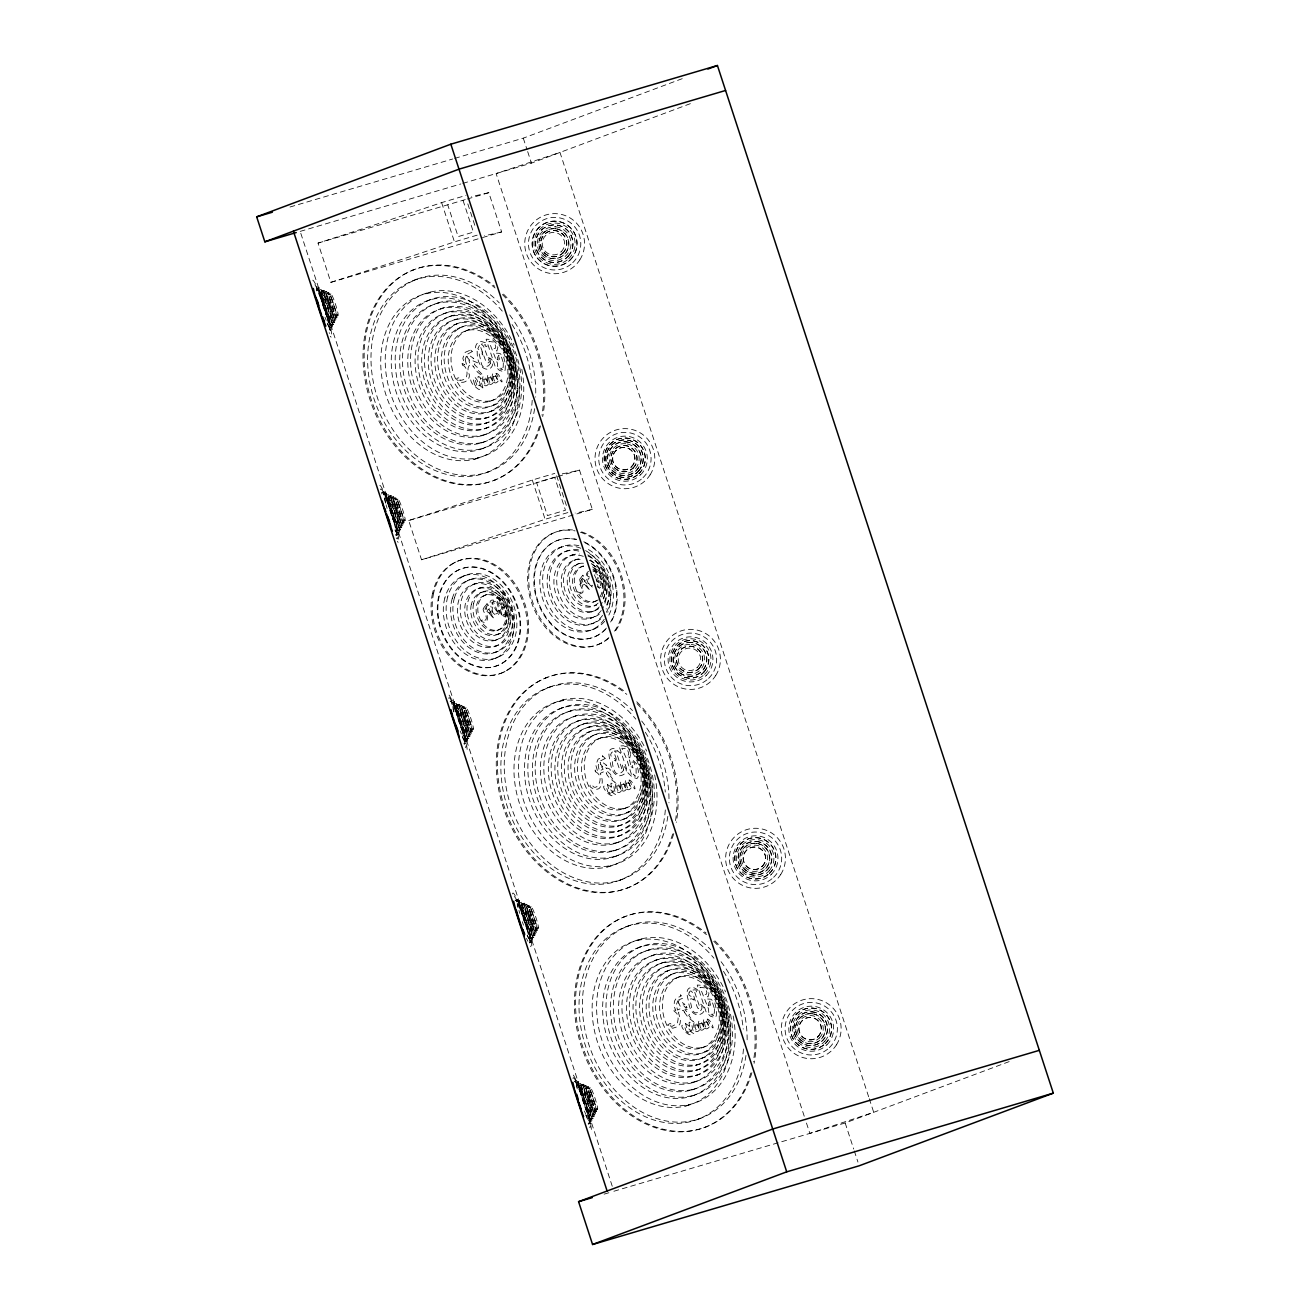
<?xml version="1.0" encoding="UTF-8"?>
<svg xmlns="http://www.w3.org/2000/svg" width="1310" height="1310" viewBox="0 0 1310 1310"><rect width="100%" height="100%" fill="white"/><g stroke="black" fill="none" stroke-linecap="round" stroke-linejoin="round"><path stroke-width="0.75" stroke-dasharray="5 3.75" d="M462.381 365.064C466.999 366.473 468.603 374.545 465.377 378.475C464.117 380.26 456.961 381.063 460.727 379.654C461.791 376.003 452.867 378.541 458.385 380.588C462.397 385.091 470.339 380.26 469.324 374.594C465.607 367.93 470.437 361.462 473.188 366.292M595.346 771.672C606.252 776.601 595.51 794.286 592.022 784.346C584.915 786.016 597.737 792.337 600.045 787.359C603.861 783.642 602.027 777.616 600.258 773.326L605.056 771.148L606.366 772.982M465.165 359.48L466.36 364.147C473.139 364.213 467.326 361.069 469.438 360.119M506.004 615.323L505.005 608.757L501.681 606.235L501.517 609.74L503.138 610.951L502.205 607.627L503.466 607.578L504.874 611.95L504.89 614.57L503.318 614.456L504.596 615.815L502.139 614.93L497.014 599.554L499.814 600.029L499.945 603.484M584.882 584.391L582.099 585.193L583.327 589.451L582.77 592.611L579.429 594.118L576.744 591.694L580.199 592.677L581.591 591.727L582.099 588.763L579.331 583.261M597.704 584.457L597.95 586.651L600.406 587.535L599.145 586.209L600.7 586.291L599.538 579.495L598.031 579.249L598.948 582.672L597.311 581.443M490.66 362.985L490.005 359.136L488.221 357.712M623.625 769.887L622.397 765.122C619.499 762.878 629.078 768.757 625.525 772.507C624.477 774.668 621.841 775.487 619.663 775.798C612.9 775.618 610.853 767.021 610.1 761.388C609.346 756.754 606.121 747.813 615.029 748.485C625.247 758.146 619.728 749.893 614.374 751.023L616.502 752.873L621.611 768.02C618.779 777.026 615.569 746.798 611.524 752.759C608.757 756.148 613.244 757.376 615.143 758.916C618.287 764.893 611.426 755.641 612.343 762.174C612.621 765.597 613.538 769.085 615.176 772.196C616.601 775.667 622.708 772.802 623.642 770.002M473.319 379.933L474.76 384.862M506.02 615.405L505.398 617.059L501.648 614.996M499.749 603.353L501.304 605.187L501.697 602.731M491.037 612.032L488.352 609.232M472.239 351.588L467.539 354.109L473.794 358.563C465.312 360.217 484.618 363.41 475.317 363.705C472.32 363.771 477.38 366.996 478.379 368.536C475.841 370.173 482.932 373.17 482.293 375.773L477.757 372.335L473.107 366.292M605.138 758.523L600.488 760.881L606.759 765.351L604.45 765.892L606.579 768.561M689.076 992.587C687.373 996.795 692.122 995.469 693.285 997.974C696.216 1003.984 688.765 993.488 690.616 1002.805C691.68 1006.08 691.516 1011.828 695.266 1012.892C699.736 1012.957 704.469 1008.651 700.539 1004.197C697.64 1001.953 707.22 1007.816 703.667 1011.582C702.602 1013.727 699.982 1014.562 697.804 1014.857C690.665 1014.513 688.864 1005.523 688.11 999.53C686.899 995.256 684.999 986.676 693.17 987.56C695.102 988.084 699.917 990.311 697.755 992.62C694.66 991.686 698.607 988.87 692.515 990.098L694.627 991.948L699.753 1007.095C696.674 1016.052 693.53 983.843 689.224 992.456M483.947 607.512L487.042 603.861M579.757 579.233L582.835 575.221M597.213 581.231C595.673 569.817 607.234 589.991 599.374 588.223M497.473 611.59L493.199 601.028C502.925 604.156 485.486 593.561 491.266 607.381M483.898 608.02C480.164 610.345 492.151 619.483 482.489 621.202C483.849 618.5 478.216 621.071 484.029 622.397C488.581 622.217 487.86 616.191 486.288 613.473L488.728 612.31L489.367 613.391M579.708 579.74L580.739 584.145L579.347 583.261M490.693 363.23L488.614 365.719L485.142 366.964L482.899 366.653L481.621 364.475L479.231 353.962L481.032 352.554L482.751 354.961L482.555 352.488L477.79 348.706L479.755 344.726L485.895 361.413L487.926 363.001L489.482 362.1L483.537 346.102L481.425 344.235C482.833 342.106 487.697 345.922 484.569 344.677C487.647 350.458 488.384 342.172 483.587 342.205C477.855 339.192 472.746 347.363 477.233 351.489C476.938 357.908 478.641 366.849 485.551 368.978C493.182 371.27 495.982 358.678 488.237 357.679M601.667 766.874L603.124 769.265L599.309 770.935L598.195 765.499L599.783 761.634L600.275 762.747M486.01 607.48L487.697 611.197L485.764 612.097L485.077 608.986L486.256 607.447M581.82 579.2L582.852 582.246M486.943 603.713L488.515 605.367L486.174 606.399L489.514 609.035L488.63 609.248M489.285 613.408L494.214 618.959L491.708 615.34M585.177 585.111L590.024 590.679L585.505 583.867L586.913 583.883M607.349 784.461L611.246 787.081L610.149 786.917L610.869 790.028C616.813 796.267 610.001 786.36 611.033 783.151C615.209 783.511 612.916 789.488 616.077 793.533C617.075 797.004 610.657 790.241 611.721 792.583C615.291 799.002 607.758 794.106 606.006 791.355C600.242 784.264 606.514 784.33 607.709 791.633M685.49 1023.519L689.387 1026.156L688.29 1025.992L689.011 1029.103C695.037 1035.391 687.914 1025.255 689.256 1022.177C693.219 1022.684 691.107 1028.563 694.218 1032.608C695.217 1036.063 688.831 1029.267 689.862 1031.658C693.432 1038.077 685.9 1033.181 684.148 1030.43C678.564 1023.65 684.541 1023.208 685.85 1030.708M481.147 378.541C472.501 369.862 485.306 392.05 477.921 383.24L477.184 380.146C469.52 369.24 481.769 393.802 475.055 385.222M496.048 373.645C499.372 371.434 507.756 393.377 496.064 373.661M605.204 758.359L602.354 755.723L602.862 757.082L598.13 759.129L595.788 765.056L597.688 771.574L595.067 770.083L595.329 771.623M600.733 764.401L600.242 762.764M678.351 1001.888L677.925 1000.709L676.337 1004.573L677.45 1010.01L681.265 1008.34L678.891 1003.509M491.103 612.179L489.613 612.048L492.052 614.783M678.22 1001.872L678.875 1003.46M684.295 1012.139L688.258 1017.575L693.383 1021.62L688.651 1015.315L689.486 1014.431L684.901 1009.715L688.601 1009.437L686.227 1006.669M587.862 573.207L587.371 575.974L589.582 577.006M497.62 611.59C494.378 610.902 491.07 596.427 492.216 604.336C496.605 603.975 487.746 610.28 495.393 613.915C497.522 613.997 499.388 611.77 497.915 609.625C495.278 607.381 501.042 610.771 499.519 612.834C497.178 618.795 490.3 611.655 491.266 607.562M683.116 1004.917L684.901 1004.41L678.629 999.956L683.181 998.024L680.496 994.781L681.004 996.157L676.271 998.187L674.453 1001.184L674.011 1005.933L675.829 1010.649L673.209 1009.158L672.849 1009.912L676.926 1013.498L678.171 1018.705L677.401 1023.388L671.981 1026.385L670.13 1025.894L672.21 1024.895L670.163 1023.421L667.642 1024.895L672.685 1028.284L678.187 1026.434L680.021 1023.699L680.512 1019.835L678.4 1012.401L683.198 1010.223L684.557 1012.04M587.142 583.9L584.391 581.018M606.35 773.015C606.71 776.191 612.212 780.318 615.241 782.545L610.476 776.06M686.211 1006.669L686.145 1008.389L683.1 1004.917M454.668 158.395L523.279 138.156L683.165 78.322M462.807 183.384L531.434 163.128L691.336 103.293M412.126 270.4L413.256 269.991M413.731 280.389L417.104 279.128M425.75 293.767L430.253 292.097M427.175 300.841L431.105 299.368M436.083 303.674L438.899 302.626M440.733 308.931L443.55 307.883M443.959 313.647L446.759 312.599M449.461 316.676L452.261 315.628M455.127 319.706L457.927 318.657M453.85 325.06L456.65 324.012M457.174 329.006L459.974 327.942M466.491 330.66L469.308 329.612M489.613 401.4A37.22 28.673 69.5 0 0 496.113 341.32A37.22 28.673 69.5 0 0 448.446 355.387A37.22 28.673 69.5 0 0 489.613 401.4L492.413 400.336A37.22 28.673 69.5 0 0 498.913 340.256A37.22 28.673 69.5 0 0 451.246 354.339A37.22 28.673 69.5 0 0 492.413 400.336M493.33 405.167L496.13 404.119M491.037 411.209L493.837 410.145M484.143 418.66A51.647 39.775 69.5 0 0 495.982 336.375A51.647 39.775 69.5 0 0 428.796 352.505A51.647 39.775 69.5 0 0 484.143 418.66L486.943 417.595A51.647 39.775 69.5 0 0 498.783 335.327A51.647 39.775 69.5 0 0 431.596 351.457A51.647 39.775 69.5 0 0 486.943 417.595M484.209 423.785A56.346 43.394 69.5 0 0 494.263 332.936A56.346 43.394 69.5 0 0 422.033 353.962A56.346 43.394 69.5 0 0 484.209 423.785L487.009 422.737A56.346 43.394 69.5 0 0 497.063 331.889A56.346 43.394 69.5 0 0 424.833 352.914A56.346 43.394 69.5 0 0 487.009 422.737M484.094 428.91A61.046 46.996 69.5 0 0 492.658 329.678A61.046 46.996 69.5 0 0 415.335 355.239A61.046 46.996 69.5 0 0 484.094 428.91L486.894 427.862A61.046 46.996 69.5 0 0 495.458 328.63A61.046 46.996 69.5 0 0 418.136 354.191A61.046 46.996 69.5 0 0 486.894 427.862M481.703 435.722A66.679 51.336 69.5 0 0 493.755 328.27A66.679 51.336 69.5 0 0 408.212 352.979A66.679 51.336 69.5 0 0 481.703 435.722L484.503 434.674A66.679 51.336 69.5 0 0 496.555 327.222A66.679 51.336 69.5 0 0 411.012 351.931A66.679 51.336 69.5 0 0 484.503 434.674M480.737 443.075A73.245 56.412 69.5 0 0 494.296 325.142A73.245 56.412 69.5 0 0 400.205 351.915A73.245 56.412 69.5 0 0 480.737 443.075L483.537 442.027A73.245 56.412 69.5 0 0 497.112 324.094A73.245 56.412 69.5 0 0 403.005 350.851A73.245 56.412 69.5 0 0 483.537 442.027M481.785 448.855A78.878 60.735 69.5 0 0 490.251 319.787A78.878 60.735 69.5 0 0 391.428 355.894A78.878 60.735 69.5 0 0 481.785 448.855L485.715 447.381A78.878 60.735 69.5 0 0 494.165 318.33A78.878 60.735 69.5 0 0 395.358 354.437A78.878 60.735 69.5 0 0 485.715 447.381M474.236 459.286A86.394 66.532 69.5 0 0 494.083 321.687A86.394 66.532 69.5 0 0 381.668 348.607A86.394 66.532 69.5 0 0 474.236 459.286L478.723 457.616M486.256 472.664L489.629 471.404M494.607 480.131L495.72 479.706M454.554 562.547L455.683 562.121M551.068 534.054L552.181 533.629M462.119 576.547L464.919 575.499M467.719 580.445L469.962 579.609M558.617 548.071L561.417 547.007M473.549 584.325L476.349 583.277M564.217 551.952L566.46 551.117M478.101 588.632L480.344 587.797M570.047 555.833L572.847 554.785M479.722 593.053L481.965 592.218M574.599 560.14L576.842 559.304M485.257 595.1L486.943 594.478M576.22 564.577L578.463 563.742M581.755 566.624L583.441 565.986A18.651 14.361 69.5 0 0 576.318 590.057A18.651 14.361 69.5 0 0 598.392 599.767M496.834 630.536A18.651 14.361 69.5 0 0 500.092 600.438A18.651 14.361 69.5 0 0 476.218 607.48A18.651 14.361 69.5 0 0 496.834 630.536L498.52 629.897A18.651 14.361 69.5 0 0 501.779 599.816A18.651 14.361 69.5 0 0 477.904 606.858A18.651 14.361 69.5 0 0 498.52 629.897M497.882 634.253L500.125 633.418M593.332 602.043L595.018 601.421M495.016 640.377A27.232 20.976 69.5 0 0 499.765 596.41A27.232 20.976 69.5 0 0 464.886 606.71A27.232 20.976 69.5 0 0 495.016 640.377L497.26 639.526A27.232 20.976 69.5 0 0 502.008 595.575A27.232 20.976 69.5 0 0 467.146 605.875A27.232 20.976 69.5 0 0 497.26 639.526M594.38 605.777L596.639 604.925A22.532 17.357 69.5 0 1 570.865 589.205A22.532 17.357 69.5 0 1 582.819 562.465M493.952 646.78A32.865 25.316 69.5 0 0 499.7 593.725A32.865 25.316 69.5 0 0 457.599 606.153A32.865 25.316 69.5 0 0 493.952 646.78L496.768 645.715A32.865 25.316 69.5 0 0 502.5 592.677A32.865 25.316 69.5 0 0 460.416 605.105A32.865 25.316 69.5 0 0 496.768 645.715M591.514 611.885L593.758 611.05M495.295 652.331L497.538 651.496M590.466 618.287L593.266 617.239M495.295 658.324L498.095 657.276M591.792 623.855L594.036 623.003M493.739 666.774A51.647 39.775 69.5 0 0 504.612 584.129A51.647 39.775 69.5 0 0 437.769 601.421A51.647 39.775 69.5 0 0 493.739 666.774L494.296 666.577A51.647 39.775 69.5 0 0 505.169 583.916A51.647 39.775 69.5 0 0 438.326 601.208A51.647 39.775 69.5 0 0 494.296 666.577M591.792 629.848L594.593 628.784M503.973 671.915L505.087 671.506M600.471 643.439L601.585 643.014M545.369 678.072L546.499 677.663M546.99 688.061L550.347 686.8M559.01 701.439L563.496 699.753M560.434 708.514L563.791 707.253M568.769 711.559L571.586 710.511M573.42 716.816L576.793 715.555M577.202 721.319L580.002 720.271M582.704 724.348L585.505 723.3M588.37 727.377L591.187 726.329M587.093 732.732L589.893 731.684M590.417 736.678L593.217 735.614M599.734 738.332L602.551 737.284M622.856 809.072A37.22 28.673 69.5 0 0 629.357 748.992A37.22 28.673 69.5 0 0 581.689 763.059A37.22 28.673 69.5 0 0 622.856 809.072L625.672 808.008A37.22 28.673 69.5 0 0 632.157 747.928A37.22 28.673 69.5 0 0 584.489 762.011A37.22 28.673 69.5 0 0 625.672 808.008M626.573 812.839L629.373 811.774M624.28 818.881L627.097 817.817M617.387 826.332A51.647 39.775 69.5 0 0 629.226 744.047A51.647 39.775 69.5 0 0 562.039 760.177A51.647 39.775 69.5 0 0 617.387 826.332L620.203 825.267A51.647 39.775 69.5 0 0 632.026 742.999A51.647 39.775 69.5 0 0 564.839 759.129A51.647 39.775 69.5 0 0 620.203 825.267M617.452 831.457A56.346 43.394 69.5 0 0 627.506 740.608A56.346 43.394 69.5 0 0 555.276 761.634A56.346 43.394 69.5 0 0 617.452 831.457L620.252 830.409A56.346 43.394 69.5 0 0 630.323 739.56A56.346 43.394 69.5 0 0 558.076 760.586A56.346 43.394 69.5 0 0 620.252 830.409M617.337 836.582A61.046 46.996 69.5 0 0 625.902 737.35A61.046 46.996 69.5 0 0 548.579 762.911A61.046 46.996 69.5 0 0 617.337 836.582L620.154 835.534A61.046 46.996 69.5 0 0 628.702 736.302A61.046 46.996 69.5 0 0 551.379 761.863A61.046 46.996 69.5 0 0 620.154 835.534M614.39 843.607A66.679 51.336 69.5 0 0 626.442 736.154A66.679 51.336 69.5 0 0 540.899 760.864A66.679 51.336 69.5 0 0 614.39 843.607L617.747 842.346A66.679 51.336 69.5 0 0 629.799 734.894A66.679 51.336 69.5 0 0 544.272 759.603A66.679 51.336 69.5 0 0 617.747 842.346M613.424 850.96A73.245 56.412 69.5 0 0 626.982 733.027A73.245 56.412 69.5 0 0 532.892 759.784A73.245 56.412 69.5 0 0 613.424 850.96L616.224 849.912A73.245 56.412 69.5 0 0 629.799 731.979A73.245 56.412 69.5 0 0 535.692 758.736A73.245 56.412 69.5 0 0 616.224 849.912M615.045 856.527A78.878 60.735 69.5 0 0 623.495 727.459A78.878 60.735 69.5 0 0 524.671 763.566A78.878 60.735 69.5 0 0 615.045 856.527L618.402 855.266A78.878 60.735 69.5 0 0 626.851 726.198A78.878 60.735 69.5 0 0 528.045 762.305A78.878 60.735 69.5 0 0 618.402 855.266M607.48 866.958A86.394 66.532 69.5 0 0 627.326 729.359A86.394 66.532 69.5 0 0 514.928 756.279A86.394 66.532 69.5 0 0 607.48 866.958L611.966 865.288M619.499 880.336L622.872 879.076M627.85 887.803L628.964 887.378M623.511 917.147L624.641 916.738M625.132 927.136L628.489 925.875M637.151 940.514L641.638 938.828M638.576 947.588L641.933 946.328M646.911 950.634L649.727 949.586M651.561 955.891L654.934 954.63M655.344 960.394L658.144 959.346M660.846 963.407L663.646 962.359M666.512 966.453L669.328 965.404M665.234 971.807L668.034 970.759M668.558 975.737L671.359 974.689M677.876 977.407L680.692 976.359M700.997 1048.131A37.22 28.673 69.5 0 0 707.498 988.051A37.22 28.673 69.5 0 0 659.831 1002.134A37.22 28.673 69.5 0 0 700.997 1048.131L703.798 1047.083A37.22 28.673 69.5 0 0 710.298 987.003A37.22 28.673 69.5 0 0 662.631 1001.086A37.22 28.673 69.5 0 0 703.798 1047.083M704.715 1051.897L707.515 1050.849M702.422 1057.94L705.239 1056.892M695.528 1065.39A51.647 39.775 69.5 0 0 707.367 983.122A51.647 39.775 69.5 0 0 640.181 999.252A51.647 39.775 69.5 0 0 695.528 1065.39L698.345 1064.342A51.647 39.775 69.5 0 0 710.167 982.074A51.647 39.775 69.5 0 0 642.981 998.204A51.647 39.775 69.5 0 0 698.345 1064.342M695.594 1070.532A56.346 43.394 69.5 0 0 705.648 979.683A56.346 43.394 69.5 0 0 633.418 1000.709A56.346 43.394 69.5 0 0 695.594 1070.532L698.394 1069.484A56.346 43.394 69.5 0 0 708.464 978.635A56.346 43.394 69.5 0 0 636.218 999.661A56.346 43.394 69.5 0 0 698.394 1069.484M695.479 1075.657A61.046 46.996 69.5 0 0 704.043 976.425A61.046 46.996 69.5 0 0 626.72 1001.986A61.046 46.996 69.5 0 0 695.479 1075.657L698.295 1074.609A61.046 46.996 69.5 0 0 706.843 975.377A61.046 46.996 69.5 0 0 629.52 1000.938A61.046 46.996 69.5 0 0 698.295 1074.609M692.532 1082.682A66.679 51.336 69.5 0 0 704.567 975.229A66.679 51.336 69.5 0 0 619.041 999.939A66.679 51.336 69.5 0 0 692.532 1082.682L695.888 1081.421A66.679 51.336 69.5 0 0 707.94 973.969A66.679 51.336 69.5 0 0 622.397 998.678A66.679 51.336 69.5 0 0 695.888 1081.421M691.565 1090.035A73.245 56.412 69.5 0 0 705.124 972.102A73.245 56.412 69.5 0 0 611.033 998.859A73.245 56.412 69.5 0 0 691.565 1090.035L694.365 1088.987A73.245 56.412 69.5 0 0 707.924 971.054A73.245 56.412 69.5 0 0 613.833 997.811A73.245 56.412 69.5 0 0 694.365 1088.987M693.187 1095.602A78.878 60.735 69.5 0 0 701.636 966.534A78.878 60.735 69.5 0 0 602.813 1002.641A78.878 60.735 69.5 0 0 693.187 1095.602L696.543 1094.341A78.878 60.735 69.5 0 0 704.993 965.274A78.878 60.735 69.5 0 0 606.186 1001.38A78.878 60.735 69.5 0 0 696.543 1094.341M685.621 1106.033A86.394 66.532 69.5 0 0 705.468 968.434A86.394 66.532 69.5 0 0 593.07 995.354A86.394 66.532 69.5 0 0 685.621 1106.033L690.108 1104.346M697.64 1119.411L701.014 1118.15M705.992 1126.878L707.105 1126.453M613.899 1191.248L845.179 1122.981L1010.763 1061.018M592.677 585.21C589.189 588.55 586.258 576.94 589.467 578.038M317.511 288.527L319.28 287.938M319.575 289.985L321.359 289.395M321.965 291L323.75 290.411M324.421 292.114L326.19 291.524M326.927 293.309L328.695 292.719M329.121 294.521L330.89 293.931M336.293 315.857L338.062 315.284M334.934 318.248A13.149 1.244 71.7 0 0 330.251 300.17A13.149 1.244 71.7 0 0 327.598 298.926A13.149 1.244 71.7 0 0 334.934 318.248L336.703 317.659A13.149 1.244 71.7 0 0 332.036 299.581A13.149 1.244 71.7 0 0 329.367 298.336A13.149 1.244 71.7 0 0 336.703 317.659M333.886 320.623L335.671 320.033M332.789 322.915L334.558 322.325M331.627 325.093L333.395 324.52M330.153 327.729L331.921 327.14A20.665 1.949 71.7 0 0 324.471 298.533A20.665 1.949 71.7 0 0 320.41 296.961A20.665 1.949 71.7 0 0 331.921 327.14M331.053 329.399L329.269 329.973A22.532 2.112 71.7 0 0 325.273 311.796A22.532 2.112 71.7 0 0 316.496 289.052M381.898 492.625L383.666 492.036M384.567 493.706L386.335 493.117M386.647 495.164L388.415 494.574M389.037 496.162L390.806 495.589M391.477 497.292L393.246 496.703M393.982 498.488L395.767 497.898M396.177 499.7L397.962 499.11M403.349 521.036L405.118 520.447M401.99 523.427A13.149 1.244 71.7 0 0 397.323 505.349A13.149 1.244 71.7 0 0 394.654 504.104A13.149 1.244 71.7 0 0 401.99 523.427L403.775 522.837A13.149 1.244 71.7 0 0 399.091 504.759A13.149 1.244 71.7 0 0 396.439 503.515A13.149 1.244 71.7 0 0 403.775 522.837M400.958 525.801L402.727 525.212M399.845 528.094L401.613 527.504M398.682 530.272L400.467 529.682M397.208 532.908L398.977 532.318A20.665 1.949 71.7 0 0 391.526 503.695A20.665 1.949 71.7 0 0 387.482 502.123A20.665 1.949 71.7 0 0 398.977 532.318M396.324 535.151L398.109 534.562M451.901 700.784L450.116 701.374A22.532 2.112 71.7 0 1 460.563 725.724A22.532 2.112 71.7 0 1 462.889 742.295M452.801 702.438L454.57 701.849M454.865 703.896L456.65 703.323M457.255 704.911L459.04 704.322M459.712 706.024L461.48 705.435M462.217 707.236L463.986 706.647M464.411 708.448L466.18 707.858M471.567 729.785L473.352 729.195M470.225 732.159A13.149 1.244 71.7 0 0 465.541 714.081A13.149 1.244 71.7 0 0 462.889 712.837A13.149 1.244 71.7 0 0 470.225 732.159L471.993 731.586A13.149 1.244 71.7 0 0 467.326 713.508A13.149 1.244 71.7 0 0 464.657 712.247A13.149 1.244 71.7 0 0 471.993 731.586M469.176 734.533L470.961 733.96M468.079 736.826L469.848 736.253M466.917 739.02L468.685 738.431M465.443 741.657L467.212 741.067A20.665 1.949 71.7 0 0 459.761 712.443A20.665 1.949 71.7 0 0 455.7 710.871A20.665 1.949 71.7 0 0 467.212 741.067M464.559 743.9L466.327 743.31M515.141 900.297L516.91 899.708M517.81 901.378L519.595 900.789M519.89 902.836L521.658 902.246M522.281 903.835L524.049 903.261M524.721 904.964L526.505 904.375M527.226 906.16L529.011 905.57M529.437 907.371L531.205 906.782M536.592 928.708L538.377 928.119M535.25 931.099A13.149 1.244 71.7 0 0 530.566 913.021A13.149 1.244 71.7 0 0 527.897 911.776A13.149 1.244 71.7 0 0 535.25 931.099L537.018 930.509A13.149 1.244 71.7 0 0 532.335 912.431A13.149 1.244 71.7 0 0 529.682 911.187A13.149 1.244 71.7 0 0 537.018 930.509M534.202 933.473L535.97 932.884M533.088 935.766L534.873 935.176M531.942 937.944L533.71 937.354M530.452 940.58L532.237 939.99A20.665 1.949 71.7 0 0 524.77 911.367A20.665 1.949 71.7 0 0 520.725 909.795A20.665 1.949 71.7 0 0 532.237 939.99M529.584 942.823L531.352 942.234M574.337 1081.389L576.105 1080.799M577.006 1082.453L578.774 1081.88M579.069 1083.927L580.854 1083.337M581.476 1084.926L583.245 1084.336M583.916 1086.039L585.685 1085.466M586.422 1087.251L588.19 1086.661M588.616 1088.463L590.401 1087.873M595.788 1109.799L597.557 1109.21M594.429 1112.19A13.149 1.244 71.7 0 0 589.746 1094.112A13.149 1.244 71.7 0 0 587.093 1092.851A13.149 1.244 71.7 0 0 594.429 1112.19L596.214 1111.601A13.149 1.244 71.7 0 0 591.53 1093.522A13.149 1.244 71.7 0 0 588.861 1092.278A13.149 1.244 71.7 0 0 596.214 1111.601M593.381 1114.564L595.166 1113.975M592.284 1116.857L594.052 1116.267M591.121 1119.035L592.906 1118.445M589.647 1121.671L591.416 1121.082A20.665 1.949 71.7 0 0 583.965 1092.458A20.665 1.949 71.7 0 0 579.921 1090.886A20.665 1.949 71.7 0 0 591.416 1121.082M588.763 1123.915L590.548 1123.325M290.001 207.013L452.703 158.985M300.17 231.395L460.842 183.973M478.084 238.862L330.857 282.338L318.035 243.087A254.435 8.875 -18.1 0 0 441.617 202.608L465.983 195.419M318.035 243.087L465.263 199.611M467.228 199.038L488.81 192.668L501.648 231.919L480.05 238.289M330.857 282.338A254.435 8.875 -18.1 0 0 454.455 241.859L478.805 234.67M482.899 387.891L480.279 378.312L481.114 378.541M562.317 473.794A255.417 8.908 -18.1 0 0 579.495 470.093L592.317 509.344L421.542 559.763L408.704 520.512A254.435 8.875 -18.1 0 0 532.302 480.033L554.785 473.401M408.704 520.512L555.931 477.053M557.896 476.463L579.495 470.093M421.542 559.763A254.435 8.875 -18.1 0 0 545.124 519.284L569.49 512.095M588.567 571.307C583.605 573.78 587.404 585.554 592.366 586.978M604.09 1194.147L611.934 1191.838M469.471 360.086L466.835 356.795L468.014 355.845L466.835 354.863L465.312 359.055M555.26 226.81L555.456 226.81A16.899 16.817 -87.8 0 1 568.049 253.207A16.899 16.817 -87.8 0 1 539 250.98A16.899 16.817 -87.8 0 1 555.456 226.81M555.375 228.71A15.032 14.95 -87.8 0 1 565.871 252.502A15.032 14.95 -87.8 0 1 540.129 249.752A15.032 14.95 -87.8 0 1 555.375 228.71L555.555 228.726A15.032 14.95 -87.8 0 1 566.067 252.502A15.032 14.95 -87.8 0 1 540.326 249.768A15.032 14.95 -87.8 0 1 555.555 228.726M625.541 441.798L625.721 441.798A16.899 16.817 -87.8 0 1 638.314 468.194A16.899 16.817 -87.8 0 1 609.084 465.967A16.899 16.817 -87.8 0 1 625.541 441.798A16.899 16.817 -87.8 0 1 638.134 468.194A16.899 16.817 -87.8 0 1 609.265 465.967A16.899 16.817 -87.8 0 1 625.721 441.798M691.238 644.422A15.032 14.95 -87.8 0 1 701.751 668.198A15.032 14.95 -87.8 0 1 676.009 665.464A15.032 14.95 -87.8 0 1 691.238 644.422L691.434 644.422M756.165 841.446A16.899 16.817 -87.8 0 1 768.757 867.826A16.899 16.817 -87.8 0 1 739.708 865.615A16.899 16.817 -87.8 0 1 756.165 841.446L756.345 841.446A16.899 16.817 -87.8 0 1 768.937 867.842A16.899 16.817 -87.8 0 1 739.904 865.615A16.899 16.817 -87.8 0 1 756.345 841.446M756.263 843.345A15.032 14.95 -87.8 0 1 766.776 867.122A15.032 14.95 -87.8 0 1 741.018 864.387A15.032 14.95 -87.8 0 1 756.263 843.345L756.443 843.345A15.032 14.95 -87.8 0 1 766.956 867.138A15.032 14.95 -87.8 0 1 741.214 864.404A15.032 14.95 -87.8 0 1 756.443 843.345M811.84 1011.828A16.899 16.817 -87.8 0 1 824.448 1038.224A16.899 16.817 -87.8 0 1 795.399 1035.997A16.899 16.817 -87.8 0 1 811.84 1011.828L812.036 1011.828A16.899 16.817 -87.8 0 1 824.629 1038.224A16.899 16.817 -87.8 0 1 795.579 1035.997A16.899 16.817 -87.8 0 1 812.036 1011.828M811.954 1013.727A15.032 14.95 -87.8 0 1 822.467 1037.504A15.032 14.95 -87.8 0 1 796.709 1034.769A15.032 14.95 -87.8 0 1 811.954 1013.727L812.134 1013.727A15.032 14.95 -87.8 0 1 822.647 1037.52A15.032 14.95 -87.8 0 1 796.906 1034.785A15.032 14.95 -87.8 0 1 812.134 1013.727M601.88 766.808L602.747 766.858L600.75 764.45M482.702 387.825C472.714 379.048 486.223 396.684 474.302 385.844C471.698 384.403 468.161 376.085 473.319 379.769M584.44 580.969L585.308 580.756L581.984 578.119L584.309 577.088L582.852 575.205M606.596 768.561C607.709 766.776 613.751 771.557 607.873 770.476C605.105 770.984 613.244 775.143 610.509 776.044M592.775 569.916L596.165 571.569L597.507 574.451M462.365 364.835L462.119 363.296L464.739 364.802L462.839 358.285L465.165 352.341L469.913 350.31L469.389 348.935L472.271 351.489M582.082 578.873L580.887 580.707L581.558 583.818L582.934 582.377M598.752 587.862L597.442 586.716M593.086 571.504C597.737 569.424 595.231 580.772 597.524 574.484M594.413 574.828L595.575 577.694M608.004 792.01L610.247 794.073L607.349 784.477M686.145 1031.085L688.389 1033.148L685.49 1023.552M501.599 614.963C498.504 609.887 491.774 588.354 501.697 602.698M868.645 1096.765L559.992 152.451L496.113 173.559L805.404 1119.804M869.267 1098.697L873.721 1112.305L809.858 1133.412L806.043 1121.753M523.279 138.156L527.046 149.684M527.668 151.6L531.434 163.128M845.179 1122.981L853.694 1149.05M854.3 1150.917L857.952 1162.085M595.952 578.676L597.033 582M467.801 203.901L475.137 226.335M556.652 475.726L566.428 505.627M463.036 200.364L473.418 232.116L458.14 236.619L447.758 204.868M630.732 753.561L629.16 749.5L626.442 747.044L623.56 745.75L619.057 746.029L627.981 772.884L632.271 777.108L636.971 778.566L638.134 776.895L638.363 770.837L636.709 763.959L632.894 760.177L629.471 759.947L630.994 765.842L629.913 765.892L632.976 767.938L631.371 762.158L633.827 761.994L636.07 768.037L636.152 774.226L633.107 774.112L635.645 776.175L631.797 775.667L626.786 759.374L621.857 748.223L627.244 748.911L628.734 753.479L628.178 755.28L626.786 755.28L629.799 757.884L630.732 753.61M441.617 202.608L454.455 241.859M532.302 480.033L545.124 519.284M300.809 233.344L613.26 1189.316M573.322 1075.101A30.048 2.833 71.7 0 1 586.88 1110.143A30.048 2.833 71.7 0 1 589.778 1130.186M312.713 280.176A30.048 2.833 71.7 0 1 326.255 312.55A30.048 2.833 71.7 0 1 330.284 336.261M449.101 695.086A30.048 2.833 71.7 0 1 461.546 726.477A30.048 2.833 71.7 0 1 466.671 751.17M379.785 485.339A30.048 2.833 71.7 0 1 393.311 517.728A30.048 2.833 71.7 0 1 397.339 541.439M512.57 893.96A30.048 2.833 71.7 0 1 522.854 914.282A30.048 2.833 71.7 0 1 532.155 949.16M751.891 1072.628A112.693 86.771 69.5 0 1 633.925 1116.186A112.693 86.771 69.5 0 1 583.048 961.114A112.693 86.771 69.5 0 1 706.09 933.031M714.883 940.858A112.693 86.771 69.5 0 1 754.085 1063.343M501.648 231.919A255.417 8.908 -18.1 0 1 484.471 235.62M488.81 192.668A255.417 8.908 -18.1 0 1 471.649 196.369M592.317 509.344A255.417 8.908 -18.1 0 1 575.155 513.045M608.413 638.527A60.096 46.276 69.5 0 1 532.515 601.634A60.096 46.276 69.5 0 1 572.601 529.944M581.575 531.86A60.096 46.276 69.5 0 1 621.48 575.729A60.096 46.276 69.5 0 1 613.866 633.025M572.994 1078.425A26.298 2.473 71.7 0 1 583.196 1099.778A26.298 2.473 71.7 0 1 589.68 1127.632M574.943 1081.471A22.532 2.112 71.7 0 1 584.768 1105.738A22.532 2.112 71.7 0 1 588.157 1123.833M314.908 284.696A26.298 2.473 71.7 0 1 326.796 315.563A26.298 2.473 71.7 0 1 329.203 332.74M448.773 698.41A26.298 2.473 71.7 0 1 458.991 719.763A26.298 2.473 71.7 0 1 465.476 747.601M380.555 489.662A26.298 2.473 71.7 0 1 391.837 514.273A26.298 2.473 71.7 0 1 396.259 537.919M381.783 494.001A22.532 2.112 71.7 0 1 391.444 514.175A22.532 2.112 71.7 0 1 394.67 533.563M527.914 941.235A22.532 2.112 71.7 0 1 526.473 938.369M515.747 900.379A22.532 2.112 71.7 0 1 516.811 901.902M518.236 904.751A22.532 2.112 71.7 0 1 527.177 930.018A22.532 2.112 71.7 0 1 528.978 942.741M514.224 896.58A26.298 2.473 71.7 0 1 525.097 921.945A26.298 2.473 71.7 0 1 530.501 946.54M733.191 1015.971A86.394 66.532 69.5 0 1 652.986 1100.433A86.394 66.532 69.5 0 1 609.199 962.097A86.394 66.532 69.5 0 1 725.56 991.899M673.749 833.553A112.693 86.771 69.5 0 1 556.308 877.454A112.693 86.771 69.5 0 1 504.465 723.202A112.693 86.771 69.5 0 1 626.409 692.761M636.742 701.783A112.693 86.771 69.5 0 1 676.304 822.352M521.806 369.24A86.394 66.532 69.5 0 1 441.601 453.686A86.394 66.532 69.5 0 1 397.814 315.35A86.394 66.532 69.5 0 1 514.175 345.152M540.49 425.881A112.693 86.771 69.5 0 1 422.541 469.438A112.693 86.771 69.5 0 1 371.663 314.367A112.693 86.771 69.5 0 1 494.705 286.284M503.499 294.111A112.693 86.771 69.5 0 1 542.7 416.613M606.366 628.096A51.647 39.775 69.5 0 1 537.313 601.093A51.647 39.775 69.5 0 1 576.089 539.54M585.013 542.798A51.647 39.775 69.5 0 1 610.624 622.021M604.188 619.303A44.131 33.995 69.5 0 1 558.568 622.905A44.131 33.995 69.5 0 1 542.176 566.87A44.131 33.995 69.5 0 1 583.801 549.627M585.586 550.593A44.131 33.995 69.5 0 1 607.774 612.31M743.458 1048.983A102.753 79.124 69.5 0 1 637.888 1112.96A102.753 79.124 69.5 0 1 588.714 961.687A102.753 79.124 69.5 0 1 713.95 958.216M723.464 971.299A102.753 79.124 69.5 0 1 743.245 1029.103M745.98 1055.434A102.753 79.124 69.5 0 1 639.657 1110.782A102.753 79.124 69.5 0 1 590.581 963.636A102.753 79.124 69.5 0 1 710.691 949.652M721.073 961.704A102.753 79.124 69.5 0 1 747.109 1041.876M750.761 1073.054A112.693 86.771 69.5 0 1 632.271 1116.251A112.693 86.771 69.5 0 1 582.393 960.394A112.693 86.771 69.5 0 1 706.483 934.685M713.77 941.284A112.693 86.771 69.5 0 1 753.316 1061.853M672.62 833.979A112.693 86.771 69.5 0 1 554.67 877.536A112.693 86.771 69.5 0 1 503.793 722.465A112.693 86.771 69.5 0 1 626.819 694.382M637.02 703.601A112.693 86.771 69.5 0 1 675.174 822.778M667.838 816.359A102.753 79.124 69.5 0 1 561.515 871.707A102.753 79.124 69.5 0 1 512.439 724.577A102.753 79.124 69.5 0 1 632.55 710.577M641.703 721.024A102.753 79.124 69.5 0 1 668.968 802.801M665.316 809.908A102.753 79.124 69.5 0 1 559.747 873.901A102.753 79.124 69.5 0 1 510.572 722.612A102.753 79.124 69.5 0 1 635.808 719.141M645.322 732.225A102.753 79.124 69.5 0 1 665.267 792.042M654.64 774.898A86.394 66.532 69.5 0 1 576.433 862.029A86.394 66.532 69.5 0 1 530.173 724.381A86.394 66.532 69.5 0 1 646.649 751.105M532.204 400.303A102.753 79.124 69.5 0 1 427.551 466.802A102.753 79.124 69.5 0 1 377.067 315.464A102.753 79.124 69.5 0 1 502.565 311.485M512.079 324.552A102.753 79.124 69.5 0 1 531.86 382.356M534.595 408.687A102.753 79.124 69.5 0 1 428.272 464.051A102.753 79.124 69.5 0 1 379.196 316.905A102.753 79.124 69.5 0 1 499.307 302.905M509.688 314.957A102.753 79.124 69.5 0 1 535.659 397.094M539.376 426.307A112.693 86.771 69.5 0 1 420.887 469.504A112.693 86.771 69.5 0 1 370.992 313.647A112.693 86.771 69.5 0 1 495.082 287.954M502.369 294.537A112.693 86.771 69.5 0 1 541.931 415.106M592.398 566.853A18.651 14.361 69.5 0 1 601.143 597.016M596.705 600.389A18.651 14.361 69.5 0 1 573.764 588.403A18.651 14.361 69.5 0 1 585.521 566.166M593.201 568.933A18.651 14.361 69.5 0 1 599.456 597.638M592.169 564.364A22.532 17.357 69.5 0 1 603.222 598.359M598.113 603.091A22.532 17.357 69.5 0 1 568.622 590.057A22.532 17.357 69.5 0 1 585.242 563.513M594.298 568.262A22.532 17.357 69.5 0 1 601.699 597.671M598.686 608.626A27.232 20.976 69.5 0 1 565.167 591.121A27.232 20.976 69.5 0 1 582.344 558.649M589.451 560.352A27.232 20.976 69.5 0 1 603.779 602.96M599.227 606.939A27.232 20.976 69.5 0 1 563.742 594.183A27.232 20.976 69.5 0 1 580.101 559.485M591.318 563.513A27.232 20.976 69.5 0 1 600.455 605.449M599.21 614.308A32.865 25.316 69.5 0 1 558.764 593.184A32.865 25.316 69.5 0 1 579.495 553.999M588.059 556.062A32.865 25.316 69.5 0 1 605.04 607.987M601.241 610.509A32.865 25.316 69.5 0 1 555.948 594.232A32.865 25.316 69.5 0 1 583.572 556.439M590.221 559.91A32.865 25.316 69.5 0 1 602.24 609.052M600.717 618.991A38.498 29.655 69.5 0 1 551.068 593.053A38.498 29.655 69.5 0 1 582.131 550.544M590.04 554.032A38.498 29.655 69.5 0 1 606.006 612.802M602.6 615.372A38.498 29.655 69.5 0 1 549.954 597.507A38.498 29.655 69.5 0 1 579.871 551.379M587.797 554.867A38.498 29.655 69.5 0 1 606.104 609.052M604.696 621.284A44.131 33.995 69.5 0 1 545.533 598.015A44.131 33.995 69.5 0 1 579.282 545.812M588.386 549.529A44.131 33.995 69.5 0 1 608.004 616.633M608.855 637.577A60.096 46.276 69.5 0 1 531.107 601.175A60.096 46.276 69.5 0 1 575.057 530.877M580.461 532.269A60.096 46.276 69.5 0 1 620.007 575.074A60.096 46.276 69.5 0 1 613.882 631.993M605.711 629.242A51.647 39.775 69.5 0 1 537.509 599.8A51.647 39.775 69.5 0 1 576.646 539.343M583.801 541.767A51.647 39.775 69.5 0 1 611.181 621.808M317.184 290.705A20.665 1.949 71.7 0 1 322.686 299.106A20.665 1.949 71.7 0 1 330.464 325.568A20.665 1.949 71.7 0 1 324.962 317.151M316.873 290.967A22.532 2.112 71.7 0 1 321.425 295.323A22.532 2.112 71.7 0 1 330.775 325.289A22.532 2.112 71.7 0 1 326.223 320.934M385.598 503.171A22.532 2.112 71.7 0 1 386.09 495.065A22.532 2.112 71.7 0 1 396.733 525.572A22.532 2.112 71.7 0 1 394.998 530.108M387.105 508.395A22.532 2.112 71.7 0 1 386.073 504.841M385.697 502.712A20.665 1.949 71.7 0 1 386.581 496.785A20.665 1.949 71.7 0 1 396.078 523.885A20.665 1.949 71.7 0 1 395.194 529.829M453.931 711.461A20.665 1.949 71.7 0 1 455.274 706.499A20.665 1.949 71.7 0 1 464.968 735.336A20.665 1.949 71.7 0 1 461.939 735.27M461.382 733.96A20.665 1.949 71.7 0 1 460.252 731.062M452.163 704.878A22.532 2.112 71.7 0 1 456.715 709.25A22.532 2.112 71.7 0 1 466.065 739.2A22.532 2.112 71.7 0 1 461.513 734.844M453.833 711.903A22.532 2.112 71.7 0 1 453.031 708.775M517.417 901.804A20.665 1.949 71.7 0 1 528.028 926.923A20.665 1.949 71.7 0 1 526.947 934.194M523.509 925.171A20.665 1.949 71.7 0 1 522.346 921.781M519.775 913.414A20.665 1.949 71.7 0 1 518.957 910.385M518.007 906.471A20.665 1.949 71.7 0 1 517.499 903.54M516.795 901.083A22.532 2.112 71.7 0 1 522.772 910.794A22.532 2.112 71.7 0 1 531.156 938.5A22.532 2.112 71.7 0 1 527.128 935.225M518.039 907.715A22.532 2.112 71.7 0 1 517.188 903.818M577.202 1087.562A20.665 1.949 71.7 0 1 580.51 1088.839A20.665 1.949 71.7 0 1 589.451 1116.562A20.665 1.949 71.7 0 1 586.143 1115.285M585.603 1113.975A20.665 1.949 71.7 0 1 584.457 1111.076M575.991 1082.175A22.532 2.112 71.7 0 1 582.164 1092.442A22.532 2.112 71.7 0 1 590.45 1120.279A22.532 2.112 71.7 0 1 585.717 1114.859M577.235 1088.806A22.532 2.112 71.7 0 1 576.367 1084.909M503.335 362.837L503.187 367.439L500.158 367.324L502.532 369.666L497.849 368.225L497.325 362.968L488.908 341.452L494.279 342.123L495.769 346.691L495.229 348.493L493.837 348.493L496.834 351.113L497.849 347.559L496.817 343.81L492.233 339.503L486.125 339.208L495.033 366.112L499.388 370.37L504.022 371.794L505.169 370.108L505.414 364.049L503.76 357.188L499.945 353.389L496.506 353.176L498.029 359.071L496.965 359.104L500.011 361.167L498.422 355.37L500.878 355.223L503.335 362.837M714.425 1008.684L714.294 1013.285L711.248 1013.17L713.639 1015.512L708.956 1014.071L708.432 1008.815L699.999 987.298L705.386 987.986L706.876 992.538L706.319 994.339L704.927 994.356L707.94 996.959L708.939 993.406L707.908 989.672L703.323 985.366L697.215 985.054L706.123 1011.959L710.478 1016.216L715.113 1017.641L716.275 1015.954L716.505 1009.912L714.851 1003.034L711.035 999.235L707.613 999.022L709.136 1004.917L708.055 1004.966L711.117 1007.013L709.512 1001.217L711.969 1001.069L714.425 1008.684M483.799 379.163C484.634 391.002 491.184 378.312 483.799 379.163M488.614 377.755C489.449 389.578 496.015 376.903 488.614 377.755M493.428 376.33C494.214 388.071 500.829 375.544 493.428 376.33M616.764 785.951C617.665 797.872 624.051 784.69 616.764 785.951M621.579 784.526C622.741 797.25 628.522 782.201 621.579 784.526M626.393 783.102C627.359 795.416 633.549 781.53 626.393 783.102M694.906 1025.026C695.807 1036.93 702.193 1023.765 694.906 1025.026M699.72 1023.601C700.604 1035.539 707.007 1022.488 699.72 1023.601M704.534 1022.177C705.5 1034.491 711.69 1020.605 704.534 1022.177M488.515 383.961C481.294 393.393 480.05 362.526 488.515 383.961M493.33 382.536C485.83 392.017 484.962 361.167 493.33 382.536M498.144 381.112C490.808 390.445 489.793 359.808 498.144 381.112M621.464 790.732C614.193 800.213 613.08 769.347 621.464 790.732M626.278 789.324C618.811 798.625 617.894 768.053 626.278 789.324M631.092 787.899C623.806 797.332 622.725 766.514 631.092 787.899M699.606 1029.807C692.335 1039.272 691.205 1008.422 699.606 1029.807M704.42 1028.383C696.953 1037.684 696.036 1007.112 704.42 1028.383M709.234 1026.974C701.947 1036.406 700.866 1005.589 709.234 1026.974M629.127 780.121C640.164 800.263 632.976 779.368 629.127 780.121M707.253 1019.18C718.322 1039.354 711.101 1018.427 707.253 1019.18M554.67 477.249L536.625 482.571L547.416 515.583L565.462 510.245L554.67 477.249M625.82 443.713L625.64 443.697A15.032 14.95 -87.8 0 0 610.591 464.755A15.032 14.95 -87.8 0 0 636.332 467.49A15.032 14.95 -87.8 0 0 625.82 443.713M691.32 642.522L691.14 642.506A16.899 16.817 -87.8 0 0 674.683 666.675A16.899 16.817 -87.8 0 0 703.732 668.902A16.899 16.817 -87.8 0 0 691.14 642.506A16.899 16.817 -87.8 0 0 674.879 666.692A16.899 16.817 -87.8 0 0 703.928 668.919A16.899 16.817 -87.8 0 0 691.32 642.522M433.659 592.988A60.096 46.276 69.5 0 0 493.542 675.076A60.096 46.276 69.5 0 0 513.962 582.377A60.096 46.276 69.5 0 0 433.659 592.988M836.419 1044.872A30.048 29.901 -87.8 0 0 812.56 998.678A30.048 29.901 -87.8 0 0 784.69 1042.563A30.048 29.901 -87.8 0 0 836.419 1044.872M829.345 1047.656A26.298 26.167 -87.8 0 0 818.504 1003.444A26.298 26.167 -87.8 0 0 785.82 1034.998A26.298 26.167 -87.8 0 0 829.345 1047.656M387.727 502.188A18.7 1.752 71.7 0 0 398.24 530.37A18.7 1.752 71.7 0 0 392.034 505.594A18.7 1.752 71.7 0 0 387.727 502.188M826.905 1044.807A22.532 22.417 -87.8 0 0 817.26 1006.997A22.532 22.417 -87.8 0 0 789.504 1034.311A22.532 22.417 -87.8 0 0 826.905 1044.807M579.839 259.855A30.048 29.901 -87.8 0 0 555.98 213.661A30.048 29.901 -87.8 0 0 528.11 257.546A30.048 29.901 -87.8 0 0 579.839 259.855M715.702 675.551A30.048 29.901 -87.8 0 0 691.844 629.373A30.048 29.901 -87.8 0 0 663.974 673.242A30.048 29.901 -87.8 0 0 715.702 675.551M650.104 474.842A30.048 29.901 -87.8 0 0 626.245 428.648A30.048 29.901 -87.8 0 0 598.375 472.533A30.048 29.901 -87.8 0 0 650.104 474.842M780.727 874.49A30.048 29.901 -87.8 0 0 756.869 828.297A30.048 29.901 -87.8 0 0 728.999 872.165A30.048 29.901 -87.8 0 0 780.727 874.49M570.325 259.789A22.532 22.417 -87.8 0 0 560.68 221.98A22.532 22.417 -87.8 0 0 532.826 249.293A22.532 22.417 -87.8 0 0 570.227 259.789A22.532 22.417 -87.8 0 0 560.582 221.98A22.532 22.417 -87.8 0 0 532.924 249.293A22.532 22.417 -87.8 0 0 570.325 259.789M572.748 262.655A26.298 26.167 -87.8 0 0 561.925 218.426A26.298 26.167 -87.8 0 0 529.24 249.981A26.298 26.167 -87.8 0 0 572.748 262.655M706.188 675.485A22.532 22.417 -87.8 0 0 696.56 637.675A22.532 22.417 -87.8 0 0 668.788 664.989A22.532 22.417 -87.8 0 0 706.188 675.485M708.628 678.351A26.298 26.167 -87.8 0 0 697.804 634.138A26.298 26.167 -87.8 0 0 665.103 665.676A26.298 26.167 -87.8 0 0 708.628 678.351M643.03 477.642A26.298 26.167 -87.8 0 0 632.19 433.413A26.298 26.167 -87.8 0 0 599.505 464.968A26.298 26.167 -87.8 0 0 643.03 477.642M640.59 474.777A22.532 22.417 -87.8 0 0 630.945 436.967A22.532 22.417 -87.8 0 0 603.189 464.28A22.532 22.417 -87.8 0 0 640.59 474.777M773.653 877.274A26.298 26.167 -87.8 0 0 762.813 833.062A26.298 26.167 -87.8 0 0 730.128 864.616A26.298 26.167 -87.8 0 0 773.653 877.274M771.213 874.425A22.532 22.417 -87.8 0 0 761.568 836.615A22.532 22.417 -87.8 0 0 733.813 863.912A22.532 22.417 -87.8 0 0 771.213 874.425M444.86 597.982A44.131 33.995 69.5 0 0 486.632 660.387A44.131 33.995 69.5 0 0 504.612 593.938A44.131 33.995 69.5 0 0 444.86 597.982M656.392 996.943A42.264 32.537 69.5 0 0 699.491 1053.617A42.264 32.537 69.5 0 0 712.443 987.756A42.264 32.537 69.5 0 0 656.392 996.943M653.592 997.991A42.264 32.537 69.5 0 0 696.674 1054.665A42.264 32.537 69.5 0 0 709.643 988.804A42.264 32.537 69.5 0 0 653.592 997.991M650.333 994.306A46.947 36.156 69.5 0 0 696.118 1059.43A46.947 36.156 69.5 0 0 713.442 987.74A46.947 36.156 69.5 0 0 650.333 994.306M647.533 995.354A46.947 36.156 69.5 0 0 693.317 1060.478A46.947 36.156 69.5 0 0 710.642 988.788A46.947 36.156 69.5 0 0 647.533 995.354M578.25 757.868A42.264 32.537 69.5 0 0 621.349 814.542A42.264 32.537 69.5 0 0 634.302 748.681A42.264 32.537 69.5 0 0 578.25 757.868M575.45 758.932A42.264 32.537 69.5 0 0 618.533 815.59A42.264 32.537 69.5 0 0 631.502 749.729A42.264 32.537 69.5 0 0 575.45 758.932M572.192 755.231A46.947 36.156 69.5 0 0 617.992 820.355A46.947 36.156 69.5 0 0 635.301 748.665A46.947 36.156 69.5 0 0 572.192 755.231M569.392 756.279A46.947 36.156 69.5 0 0 615.176 821.403A46.947 36.156 69.5 0 0 632.501 749.713A46.947 36.156 69.5 0 0 569.392 756.279M445.007 350.196A42.264 32.537 69.5 0 0 488.106 406.87A42.264 32.537 69.5 0 0 501.059 341.009A42.264 32.537 69.5 0 0 445.007 350.196M442.207 351.26A42.264 32.537 69.5 0 0 485.29 407.918A42.264 32.537 69.5 0 0 498.258 342.057A42.264 32.537 69.5 0 0 442.207 351.26M438.948 347.559A46.947 36.156 69.5 0 0 484.733 412.683A46.947 36.156 69.5 0 0 502.058 340.993A46.947 36.156 69.5 0 0 438.948 347.559M436.148 348.607A46.947 36.156 69.5 0 0 481.933 413.731A46.947 36.156 69.5 0 0 499.257 342.041A46.947 36.156 69.5 0 0 436.148 348.607M432.529 593.397A60.096 46.276 69.5 0 0 492.413 675.485A60.096 46.276 69.5 0 0 512.832 582.803A60.096 46.276 69.5 0 0 432.529 593.397M473.581 603.648A22.532 17.357 69.5 0 0 495.769 634.695A22.532 17.357 69.5 0 0 503.793 600.111A22.532 17.357 69.5 0 0 473.581 603.648M471.338 604.483A22.532 17.357 69.5 0 0 493.526 635.53A22.532 17.357 69.5 0 0 501.55 600.962A22.532 17.357 69.5 0 0 471.338 604.483M454.472 597.753A38.498 29.655 69.5 0 0 489.924 653.068A38.498 29.655 69.5 0 0 506.872 595.837A38.498 29.655 69.5 0 0 454.472 597.753M452.228 598.588A38.498 29.655 69.5 0 0 487.68 653.903A38.498 29.655 69.5 0 0 504.612 596.672A38.498 29.655 69.5 0 0 452.228 598.588M447.676 596.934A44.131 33.995 69.5 0 0 489.432 659.339A44.131 33.995 69.5 0 0 507.412 592.89A44.131 33.995 69.5 0 0 447.676 596.934M561.106 251.848A11.266 11.217 -87.8 0 0 556.635 232.852A11.266 11.217 -87.8 0 0 542.504 246.231A11.266 11.217 -87.8 0 0 561.106 251.848M562.776 253.026A13.149 13.084 -87.8 0 0 557.094 230.986A13.149 13.084 -87.8 0 0 540.948 246.951A13.149 13.084 -87.8 0 0 562.776 253.026M562.956 253.026A13.149 13.084 -87.8 0 0 557.29 230.986A13.149 13.084 -87.8 0 0 541.128 246.951A13.149 13.084 -87.8 0 0 562.956 253.026M568.114 256.171A18.782 18.684 -87.8 0 0 557.978 225.287A18.782 18.684 -87.8 0 0 536.412 249.555A18.782 18.684 -87.8 0 0 568.114 256.171M568.294 256.187A18.782 18.684 -87.8 0 0 558.175 225.287A18.782 18.684 -87.8 0 0 536.609 249.555A18.782 18.684 -87.8 0 0 568.294 256.187M568.687 258.676A20.665 20.551 -87.8 0 0 560.402 223.879A20.665 20.551 -87.8 0 0 534.562 248.507A20.665 20.551 -87.8 0 0 568.687 258.676M631.371 466.835A11.266 11.217 -87.8 0 0 626.917 447.84A11.266 11.217 -87.8 0 0 612.769 461.218A11.266 11.217 -87.8 0 0 631.371 466.835A11.266 11.217 -87.8 0 0 627.097 447.84A11.266 11.217 -87.8 0 0 612.965 461.235A11.266 11.217 -87.8 0 0 631.567 466.835M633.041 468.014A13.149 13.084 -87.8 0 0 627.359 445.973A13.149 13.084 -87.8 0 0 611.213 461.939A13.149 13.084 -87.8 0 0 633.041 468.014M633.238 468.014A13.149 13.084 -87.8 0 0 627.556 445.973A13.149 13.084 -87.8 0 0 611.393 461.939A13.149 13.084 -87.8 0 0 633.238 468.014M638.379 471.158A18.782 18.684 -87.8 0 0 628.243 440.275A18.782 18.684 -87.8 0 0 606.694 464.542A18.782 18.684 -87.8 0 0 638.379 471.158M638.559 471.174A18.782 18.684 -87.8 0 0 628.44 440.275A18.782 18.684 -87.8 0 0 606.874 464.542A18.782 18.684 -87.8 0 0 638.559 471.174M638.756 473.663A20.665 20.551 -87.8 0 0 630.487 438.85A20.665 20.551 -87.8 0 0 604.63 463.478A20.665 20.551 -87.8 0 0 638.756 473.663M638.952 473.663A20.665 20.551 -87.8 0 0 630.667 438.866A20.665 20.551 -87.8 0 0 604.827 463.494A20.665 20.551 -87.8 0 0 638.952 473.663M697.166 667.543A11.266 11.217 -87.8 0 0 692.695 648.548A11.266 11.217 -87.8 0 0 678.564 661.943A11.266 11.217 -87.8 0 0 697.166 667.543M761.994 866.467A11.266 11.217 -87.8 0 0 757.54 847.472A11.266 11.217 -87.8 0 0 743.392 860.866A11.266 11.217 -87.8 0 0 761.994 866.467M762.191 866.483A11.266 11.217 -87.8 0 0 757.72 847.488A11.266 11.217 -87.8 0 0 743.589 860.866A11.266 11.217 -87.8 0 0 762.191 866.483M698.639 668.722A13.149 13.084 -87.8 0 0 692.974 646.682A13.149 13.084 -87.8 0 0 676.812 662.647A13.149 13.084 -87.8 0 0 698.639 668.722M698.836 668.722A13.149 13.084 -87.8 0 0 693.154 646.682A13.149 13.084 -87.8 0 0 677.008 662.647A13.149 13.084 -87.8 0 0 698.836 668.722M703.978 671.883A18.782 18.684 -87.8 0 0 693.858 640.983A18.782 18.684 -87.8 0 0 672.292 665.251A18.782 18.684 -87.8 0 0 703.978 671.883M704.174 671.883A18.782 18.684 -87.8 0 0 694.038 640.983A18.782 18.684 -87.8 0 0 672.489 665.267A18.782 18.684 -87.8 0 0 704.174 671.883M704.551 674.372A20.665 20.551 -87.8 0 0 696.265 639.575A20.665 20.551 -87.8 0 0 670.425 664.203A20.665 20.551 -87.8 0 0 704.551 674.372M763.664 867.646A13.149 13.084 -87.8 0 0 757.982 845.605A13.149 13.084 -87.8 0 0 741.837 861.571A13.149 13.084 -87.8 0 0 763.664 867.646M769.183 870.806A18.782 18.684 -87.8 0 0 759.063 839.923A18.782 18.684 -87.8 0 0 737.497 864.191A18.782 18.684 -87.8 0 0 769.183 870.806M769.379 873.295A20.665 20.551 -87.8 0 0 761.11 838.498A20.665 20.551 -87.8 0 0 735.254 863.126A20.665 20.551 -87.8 0 0 769.379 873.295M769.576 873.312A20.665 20.551 -87.8 0 0 761.29 838.515A20.665 20.551 -87.8 0 0 735.45 863.126A20.665 20.551 -87.8 0 0 769.576 873.312M817.686 1036.849A11.266 11.217 -87.8 0 0 813.232 1017.854A11.266 11.217 -87.8 0 0 799.084 1031.248A11.266 11.217 -87.8 0 0 817.686 1036.849M817.866 1036.865A11.266 11.217 -87.8 0 0 813.412 1017.87A11.266 11.217 -87.8 0 0 799.28 1031.248A11.266 11.217 -87.8 0 0 817.866 1036.865M819.356 1038.028A13.149 13.084 -87.8 0 0 813.674 1015.987A13.149 13.084 -87.8 0 0 797.528 1031.953A13.149 13.084 -87.8 0 0 819.356 1038.028M824.874 1041.188A18.782 18.684 -87.8 0 0 814.755 1010.305A18.782 18.684 -87.8 0 0 793.189 1034.572A18.782 18.684 -87.8 0 0 824.874 1041.188M825.071 1043.677A20.665 20.551 -87.8 0 0 816.785 1008.88A20.665 20.551 -87.8 0 0 790.945 1033.508A20.665 20.551 -87.8 0 0 825.071 1043.677M825.267 1043.693A20.665 20.551 -87.8 0 0 816.981 1008.896A20.665 20.551 -87.8 0 0 791.142 1033.508A20.665 20.551 -87.8 0 0 825.267 1043.693M331.365 297.681A11.266 1.064 71.7 0 0 337.718 315.137A11.266 1.064 71.7 0 0 334.345 301.005A11.266 1.064 71.7 0 0 331.365 297.681M329.58 298.271A11.266 1.064 71.7 0 0 335.95 315.726A11.266 1.064 71.7 0 0 332.576 301.595A11.266 1.064 71.7 0 0 329.58 298.271M326.681 296.191A15.032 1.408 71.7 0 0 335.18 319.738A15.032 1.408 71.7 0 0 330.922 301.431A15.032 1.408 71.7 0 0 326.681 296.191M324.913 296.781A15.032 1.408 71.7 0 0 333.395 320.311A15.032 1.408 71.7 0 0 329.137 302.02A15.032 1.408 71.7 0 0 324.913 296.781M324.569 296.322A16.899 1.588 71.7 0 0 334.099 322.244A16.899 1.588 71.7 0 0 328.81 300.53A16.899 1.588 71.7 0 0 324.569 296.322M322.784 296.911A16.899 1.588 71.7 0 0 332.314 322.833A16.899 1.588 71.7 0 0 327.025 301.12A16.899 1.588 71.7 0 0 322.784 296.911M322.44 296.437A18.7 1.752 71.7 0 0 332.953 324.602A18.7 1.752 71.7 0 0 326.747 299.826A18.7 1.752 71.7 0 0 322.44 296.437M320.672 297.026A18.7 1.752 71.7 0 0 331.168 325.191A18.7 1.752 71.7 0 0 324.962 300.416A18.7 1.752 71.7 0 0 320.672 297.026M398.42 502.843A11.266 1.064 71.7 0 0 404.79 520.316A11.266 1.064 71.7 0 0 401.417 506.184A11.266 1.064 71.7 0 0 398.42 502.843M396.652 503.433A11.266 1.064 71.7 0 0 403.005 520.905A11.266 1.064 71.7 0 0 399.632 506.774A11.266 1.064 71.7 0 0 396.652 503.433M393.753 501.353A15.032 1.408 71.7 0 0 402.235 524.901A15.032 1.408 71.7 0 0 397.978 506.61A15.032 1.408 71.7 0 0 393.753 501.353M391.968 501.943A15.032 1.408 71.7 0 0 400.467 525.49A15.032 1.408 71.7 0 0 396.209 507.183A15.032 1.408 71.7 0 0 391.968 501.943M391.625 501.501A16.899 1.588 71.7 0 0 401.155 527.422A16.899 1.588 71.7 0 0 395.866 505.709A16.899 1.588 71.7 0 0 391.625 501.501M389.84 502.09A16.899 1.588 71.7 0 0 399.386 527.995A16.899 1.588 71.7 0 0 394.081 506.299A16.899 1.588 71.7 0 0 389.84 502.09M389.496 501.599A18.7 1.752 71.7 0 0 400.008 529.78A18.7 1.752 71.7 0 0 393.802 505.005A18.7 1.752 71.7 0 0 389.496 501.599M466.655 711.592A11.266 1.064 71.7 0 0 473.008 729.048A11.266 1.064 71.7 0 0 469.635 714.933A11.266 1.064 71.7 0 0 466.655 711.592M464.87 712.182A11.266 1.064 71.7 0 0 471.24 729.637A11.266 1.064 71.7 0 0 467.867 715.506A11.266 1.064 71.7 0 0 464.87 712.182M531.663 910.515A11.266 1.064 71.7 0 0 538.033 927.988A11.266 1.064 71.7 0 0 534.66 913.856A11.266 1.064 71.7 0 0 531.663 910.515M529.895 911.105A11.266 1.064 71.7 0 0 536.265 928.577A11.266 1.064 71.7 0 0 532.892 914.446A11.266 1.064 71.7 0 0 529.895 911.105M590.859 1091.607A11.266 1.064 71.7 0 0 597.229 1109.079A11.266 1.064 71.7 0 0 593.856 1094.947A11.266 1.064 71.7 0 0 590.859 1091.607M589.091 1092.196A11.266 1.064 71.7 0 0 595.444 1109.652A11.266 1.064 71.7 0 0 592.071 1095.537A11.266 1.064 71.7 0 0 589.091 1092.196M461.971 710.102A15.032 1.408 71.7 0 0 470.47 733.649A15.032 1.408 71.7 0 0 466.213 715.342A15.032 1.408 71.7 0 0 461.971 710.102M460.203 710.691A15.032 1.408 71.7 0 0 468.685 734.239A15.032 1.408 71.7 0 0 464.428 715.931A15.032 1.408 71.7 0 0 460.203 710.691M459.843 710.249A16.899 1.588 71.7 0 0 469.389 736.154A16.899 1.588 71.7 0 0 464.084 714.458A16.899 1.588 71.7 0 0 459.843 710.249M458.074 710.839A16.899 1.588 71.7 0 0 467.604 736.744A16.899 1.588 71.7 0 0 462.315 715.031A16.899 1.588 71.7 0 0 458.074 710.839M457.73 710.347A18.7 1.752 71.7 0 0 468.243 738.529A18.7 1.752 71.7 0 0 462.037 713.737A18.7 1.752 71.7 0 0 457.73 710.347M455.962 710.937A18.7 1.752 71.7 0 0 466.458 739.102A18.7 1.752 71.7 0 0 460.252 714.327A18.7 1.752 71.7 0 0 455.962 710.937M526.997 909.025A15.032 1.408 71.7 0 0 535.479 932.573A15.032 1.408 71.7 0 0 531.238 914.282A15.032 1.408 71.7 0 0 526.997 909.025M525.228 909.615A15.032 1.408 71.7 0 0 533.71 933.162A15.032 1.408 71.7 0 0 529.453 914.855A15.032 1.408 71.7 0 0 525.228 909.615M524.868 909.173A16.899 1.588 71.7 0 0 534.398 935.094A16.899 1.588 71.7 0 0 529.109 913.381A16.899 1.588 71.7 0 0 524.868 909.173M523.099 909.762A16.899 1.588 71.7 0 0 532.63 935.667A16.899 1.588 71.7 0 0 527.341 913.971A16.899 1.588 71.7 0 0 523.099 909.762M522.755 909.271A18.7 1.752 71.7 0 0 533.252 937.452A18.7 1.752 71.7 0 0 527.046 912.677A18.7 1.752 71.7 0 0 522.755 909.271M520.971 909.861A18.7 1.752 71.7 0 0 531.483 938.042A18.7 1.752 71.7 0 0 525.277 913.267A18.7 1.752 71.7 0 0 520.971 909.861M586.192 1090.117A15.032 1.408 71.7 0 0 594.675 1113.664A15.032 1.408 71.7 0 0 590.417 1095.356A15.032 1.408 71.7 0 0 586.192 1090.117M584.407 1090.706A15.032 1.408 71.7 0 0 592.906 1114.253A15.032 1.408 71.7 0 0 588.649 1095.946A15.032 1.408 71.7 0 0 584.407 1090.706M584.063 1090.264A16.899 1.588 71.7 0 0 593.594 1116.169A16.899 1.588 71.7 0 0 588.305 1094.472A16.899 1.588 71.7 0 0 584.063 1090.264M582.279 1090.853A16.899 1.588 71.7 0 0 591.809 1116.759A16.899 1.588 71.7 0 0 586.52 1095.062A16.899 1.588 71.7 0 0 582.279 1090.853M581.935 1090.362A18.7 1.752 71.7 0 0 592.447 1118.543A18.7 1.752 71.7 0 0 586.241 1093.768A18.7 1.752 71.7 0 0 581.935 1090.362M580.166 1090.952A18.7 1.752 71.7 0 0 590.679 1119.133A18.7 1.752 71.7 0 0 584.457 1094.358A18.7 1.752 71.7 0 0 580.166 1090.952"/><path stroke-width="1.5" d="M296.24 232.558L264.849 241.826L256.678 216.854L450.837 144.198L717.422 65.5L1053.322 1093.146L859.163 1165.802L592.578 1244.5L578.578 1201.679L772.72 1129.024L1039.321 1050.342M707.908 69.053L717.422 65.5M264.849 241.826L458.991 169.17L725.593 90.472M592.578 1244.5L786.721 1171.844L1053.322 1093.146M256.678 216.854L272.365 212.22M578.578 1201.679L592.317 1197.618M450.837 144.198L786.721 1171.844M293.391 231.149L607.12 1191.003M583.605 1116.824A30.048 2.833 71.7 0 1 576.22 1095.144M575.696 1093.375A30.048 2.833 71.7 0 1 574.713 1089.92M574.271 1088.283A30.048 2.833 71.7 0 1 572.814 1082.388M324.11 322.882A30.048 2.833 71.7 0 1 316.725 301.218M316.201 299.433A30.048 2.833 71.7 0 1 313.319 288.446M459.401 736.809A30.048 2.833 71.7 0 1 450.509 709.889M392.41 531.172A30.048 2.833 71.7 0 1 386.106 513.782M385.5 511.915A30.048 2.833 71.7 0 1 382.274 501.157M524.409 935.733A30.048 2.833 71.7 0 1 513.635 901.296M581.018 1108.735A26.298 2.473 71.7 0 1 578.823 1102.267M578.332 1099.565A22.532 2.112 71.7 0 1 576.727 1094.194M325.879 326.108A26.298 2.473 71.7 0 1 323.75 320.868M321.523 314.809A26.298 2.473 71.7 0 1 319.329 308.325M318.805 306.704A26.298 2.473 71.7 0 1 316.005 297.321M324.454 321.523A22.532 2.112 71.7 0 1 322.571 316.643M318.838 305.639A22.532 2.112 71.7 0 1 317.233 300.252M457.927 731.832A26.298 2.473 71.7 0 1 453.08 717.372M452.605 715.784A26.298 2.473 71.7 0 1 450.902 709.807M457.861 730.554A22.532 2.112 71.7 0 1 455.945 725.134M390.822 526.047A26.298 2.473 71.7 0 1 386.385 513.504M385.86 511.866A26.298 2.473 71.7 0 1 384.845 508.624M389.627 521.806A22.532 2.112 71.7 0 1 387.711 516.402M524.753 934.357A22.532 2.112 71.7 0 1 522.886 929.478M523.509 932.262A26.298 2.473 71.7 0 1 522.379 929.216M521.822 927.644A26.298 2.473 71.7 0 1 516.32 910.155"/></g></svg>
